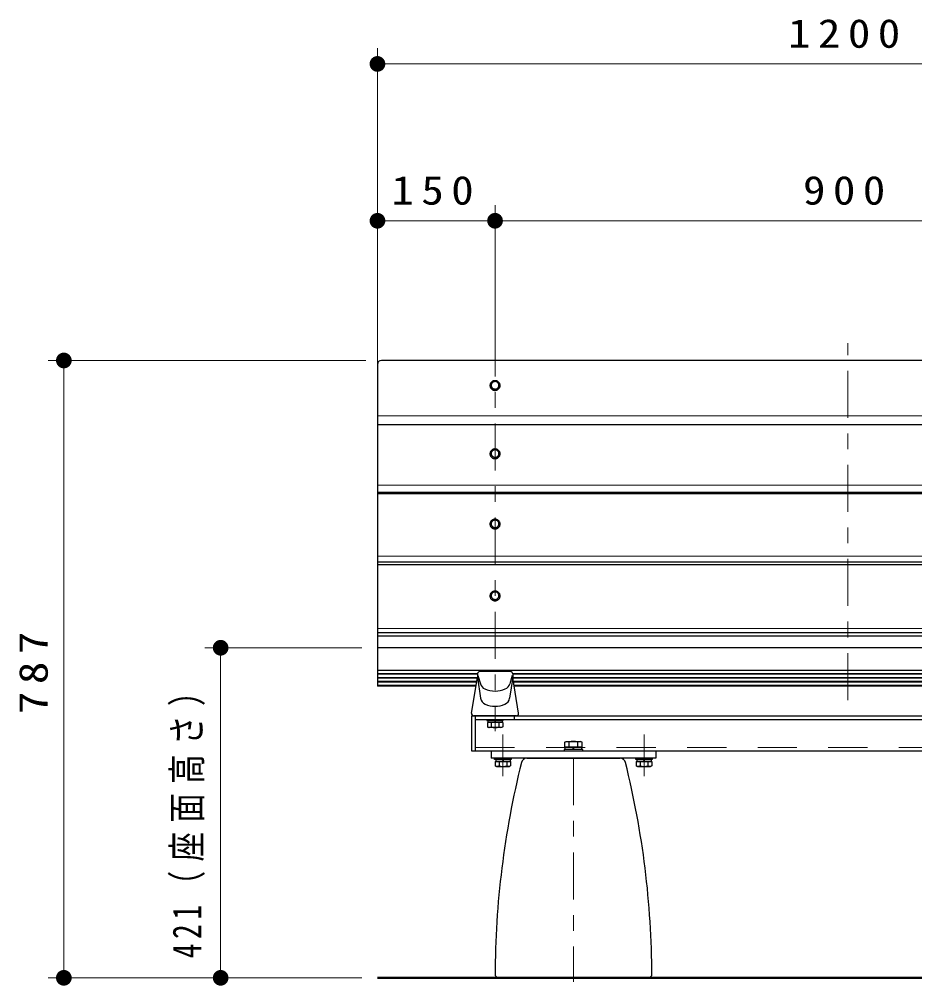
# Model space of a CAD drawing. Units: millimetres on the paper, scale 1:20. Extents: x -385 to 0, y 0 to 267.
# Drawn here: x -311.3 to -254.2, y 115.9 to 177.5 of the extents above; entities that cross this region are included whole.
import ezdxf

# ---------------------------------------------------------------- set-up
doc = ezdxf.new("R2010")
doc.units = ezdxf.units.MM
doc.linetypes.add('USER1', pattern=[4.5, 2.5, -2])
doc.linetypes.add('USER2', pattern=[6, 3, -1, 1, -1])
doc.layers.add('1_20', color=7, linetype='Continuous', lineweight=25)
doc.styles.add('ＭＳ ゴシック', font='')
doc.styles.get('ＭＳ ゴシック').set_extended_font_data('MS Gothic')

# ---------------------------------------------------------------- blocks, each defined once
blk = doc.blocks.new('filled_dot')
at = {"color": 0, "linetype": 'Continuous', "lineweight": -2, "const_width": 1.25}
blk.add_lwpolyline([(-0.625, 0, 1), (0.625, 0, 1)], format="xyb", close=True, dxfattribs=at)

msp = doc.modelspace()

# ---------------------------------------------------------------- linework, layer by layer
at = {"layer": '1_20', "lineweight": 13}
for p, q in [((-288.425, 155.032), (-288.425, 175.703)), ((-288.425, 174.703), (-228.425, 174.703)), ((-280.925, 157.153), (-280.925, 165.703)), ((-288.425, 164.703), (-280.925, 164.703)), ((-280.925, 164.703), (-235.925, 164.703)), ((-289.175, 155.797), (-309.425, 155.797)), ((-308.425, 116.44), (-308.425, 155.797)), ((-228.425, 152.272), (-288.425, 152.272)), ((-228.425, 147.856), (-288.425, 147.856)), ((-228.425, 143.325), (-288.425, 143.325)), ((-228.425, 138.706), (-288.425, 138.706)), ((-289.425, 137.482), (-299.425, 137.482)), ((-298.425, 116.44), (-298.425, 137.482)), ((-282.05, 135.792), (-288.425, 135.792)), ((-282.05, 135.543), (-288.425, 135.543)), ((-258.425, 135.792), (-279.8, 135.792)), ((-258.425, 135.543), (-279.8, 135.543)), ((-237.05, 135.792), (-258.425, 135.792)), ((-237.05, 135.543), (-258.425, 135.543)), ((-282.099, 135.295), (-288.425, 135.295)), ((-258.425, 135.295), (-279.751, 135.295)), ((-237.099, 135.295), (-258.425, 135.295)), ((-289.425, 116.44), (-309.425, 116.44)), ((-289.425, 116.44), (-299.425, 116.44))]:
    msp.add_line(p, q, dxfattribs=at)
at = {"layer": '1_20', "linetype": 'USER2', "lineweight": 13}
for p, q in [((-280.925, 157.783), (-280.925, 132.21)), ((-258.425, 134.146), (-258.425, 156.909)), ((-275.925, 130.44), (-275.925, 116.177))]:
    msp.add_line(p, q, dxfattribs=at)
at = {"layer": '1_20'}
for p, q in [((-288.425, 155.55), (-288.425, 135.028)), ((-228.675, 155.8), (-288.175, 155.8)), ((-228.425, 151.694), (-288.425, 151.694)), ((-228.425, 147.374), (-288.425, 147.374)), ((-228.425, 147.29), (-288.425, 147.29)), ((-228.425, 142.945), (-288.425, 142.945)), ((-228.425, 142.777), (-288.425, 142.777)), ((-228.425, 138.429), (-288.425, 138.429)), ((-228.425, 138.222), (-288.425, 138.222)), ((-228.425, 137.487), (-288.425, 137.487)), ((-228.425, 136.04), (-288.425, 136.04)), ((-282.05, 135.818), (-288.425, 135.818)), ((-282.05, 135.569), (-288.425, 135.569)), ((-258.425, 135.818), (-279.8, 135.818)), ((-258.425, 135.569), (-279.8, 135.569)), ((-237.05, 135.818), (-258.425, 135.818)), ((-237.05, 135.569), (-258.425, 135.569)), ((-282.095, 135.321), (-288.425, 135.321)), ((-282.135, 135.072), (-288.425, 135.072)), ((-282.143, 135.028), (-288.425, 135.028)), ((-258.425, 135.321), (-279.755, 135.321)), ((-258.425, 135.072), (-279.714, 135.072)), ((-258.425, 135.028), (-279.707, 135.028)), ((-237.095, 135.321), (-258.425, 135.321)), ((-237.135, 135.072), (-258.425, 135.072)), ((-237.143, 135.028), (-258.425, 135.028)), ((-281.45, 132.915), (-280.4, 132.915)), ((-281.45, 132.915), (-281.45, 132.84)), ((-281.45, 132.84), (-280.4, 132.84)), ((-281.385, 132.84), (-281.385, 132.715)), ((-280.465, 132.84), (-281.385, 132.84)), ((-280.465, 132.715), (-281.385, 132.715)), ((-280.958, 132.84), (-280.925, 132.715)), ((-280.925, 132.84), (-280.891, 132.715)), ((-280.465, 132.84), (-280.465, 132.715)), ((-280.4, 132.84), (-280.4, 132.915)), ((-276.473, 131.458), (-276.375, 131.515)), ((-276.473, 131.14), (-276.473, 131.458)), ((-276.375, 131.515), (-275.475, 131.515)), ((-276.199, 131.14), (-276.199, 131.458)), ((-275.651, 131.14), (-275.651, 131.458)), ((-275.376, 131.458), (-275.475, 131.515)), ((-275.376, 131.14), (-275.376, 131.458)), ((-276.525, 130.99), (-276.525, 130.89)), ((-275.325, 130.99), (-276.525, 130.99)), ((-275.325, 130.89), (-276.525, 130.89)), ((-276.462, 130.99), (-276.462, 131.14)), ((-275.387, 131.14), (-276.462, 131.14)), ((-275.387, 130.99), (-276.462, 130.99)), ((-275.965, 130.99), (-275.925, 131.14)), ((-275.925, 130.99), (-275.885, 131.14)), ((-275.387, 130.99), (-275.387, 131.14)), ((-275.325, 130.89), (-275.325, 130.99)), ((-279.9, 130.44), (-280.95, 130.44)), ((-280.95, 130.365), (-280.95, 130.44)), ((-279.9, 130.365), (-280.95, 130.365)), ((-280.885, 130.365), (-280.885, 130.24)), ((-280.885, 130.365), (-279.965, 130.365)), ((-280.885, 130.24), (-279.965, 130.24)), ((-280.425, 130.365), (-280.458, 130.24)), ((-280.391, 130.365), (-280.425, 130.24)), ((-279.965, 130.365), (-279.965, 130.24)), ((-279.9, 130.44), (-279.9, 130.365)), ((-278.902, 130.44), (-272.948, 130.44)), ((-275.475, 130.44), (-276.375, 130.44)), ((-270.9, 130.44), (-271.95, 130.44)), ((-271.95, 130.365), (-271.95, 130.44)), ((-270.9, 130.365), (-271.95, 130.365)), ((-271.885, 130.365), (-271.885, 130.24)), ((-271.885, 130.365), (-270.965, 130.365)), ((-271.885, 130.24), (-270.965, 130.24)), ((-271.425, 130.365), (-271.458, 130.24)), ((-271.391, 130.365), (-271.425, 130.24)), ((-270.965, 130.365), (-270.965, 130.24)), ((-270.9, 130.44), (-270.9, 130.365)), ((-280.775, 116.44), (-280.925, 116.59)), ((-280.775, 116.44), (-271.075, 116.44)), ((-271.075, 116.44), (-270.925, 116.59))]:
    msp.add_line(p, q, dxfattribs=at)
at = {"layer": '1_20', "color": 190}
for p, q in [((-282.423, 133.314), (-282.05, 135.596)), ((-282.05, 135.81), (-282.05, 135.596)), ((-282.05, 135.596), (-281.856, 134.271)), ((-282.022, 135.71), (-281.86, 135.173)), ((-279.8, 135.596), (-279.994, 134.271)), ((-279.827, 135.71), (-279.99, 135.173)), ((-279.8, 135.81), (-279.8, 135.596)), ((-279.427, 133.314), (-279.8, 135.596)), ((-279.575, 133.14), (-282.275, 133.14))]:
    msp.add_line(p, q, dxfattribs=at)
at = {"layer": '1_20', "color": 4}
for p, q in [((-282.4, 130.89), (-282.4, 133.14)), ((-282.4, 133.14), (-234.45, 133.14)), ((-282.175, 130.89), (-282.175, 133.14)), ((-279.675, 132.915), (-279.675, 133.14)), ((-282.175, 132.915), (-234.675, 132.915)), ((-234.45, 130.89), (-282.4, 130.89)), ((-281.175, 130.89), (-281.175, 130.44)), ((-270.675, 130.89), (-270.675, 130.44)), ((-270.675, 130.44), (-281.175, 130.44))]:
    msp.add_line(p, q, dxfattribs=at)
at = {"layer": '1_20', "color": 4, "linetype": 'USER2', "lineweight": 13}
for p, q in [((-280.925, 133.515), (-280.925, 132.174)), ((-280.425, 131.96), (-280.425, 129.297)), ((-271.425, 131.96), (-271.425, 129.297)), ((-280.425, 131.49), (-280.425, 130.149)), ((-271.425, 131.49), (-271.425, 130.149))]:
    msp.add_line(p, q, dxfattribs=at)
at = {"layer": '1_20', "color": 131}
for p, q in [((-281.416, 132.715), (-281.416, 132.44)), ((-280.434, 132.715), (-281.416, 132.715)), ((-281.17, 132.715), (-281.17, 132.44)), ((-280.679, 132.715), (-280.679, 132.44)), ((-280.434, 132.715), (-280.434, 132.44)), ((-281.416, 132.44), (-281.337, 132.395)), ((-280.512, 132.395), (-281.337, 132.395)), ((-280.434, 132.44), (-280.512, 132.395)), ((-280.916, 130.24), (-280.916, 129.965)), ((-280.916, 130.24), (-279.934, 130.24)), ((-280.67, 130.24), (-280.67, 129.965)), ((-280.179, 130.24), (-280.179, 129.965)), ((-279.934, 130.24), (-279.934, 129.965)), ((-271.916, 130.24), (-271.916, 129.965)), ((-271.916, 130.24), (-270.934, 130.24)), ((-271.67, 130.24), (-271.67, 129.965)), ((-271.179, 130.24), (-271.179, 129.965)), ((-270.934, 130.24), (-270.934, 129.965)), ((-280.916, 129.965), (-280.837, 129.92)), ((-280.837, 129.92), (-280.012, 129.92)), ((-279.934, 129.965), (-280.012, 129.92)), ((-271.916, 129.965), (-271.837, 129.92)), ((-271.837, 129.92), (-271.012, 129.92)), ((-270.934, 129.965), (-271.012, 129.92))]:
    msp.add_line(p, q, dxfattribs=at)
at = {"layer": '1_20', "color": 4, "linetype": 'USER1', "lineweight": 13}
msp.add_line((-234.675, 131.115), (-282.175, 131.115), dxfattribs=at)
at = {"layer": '1_20', "lineweight": 50}
msp.add_line((-288.425, 116.44), (-228.425, 116.44), dxfattribs=at)
at = {"layer": '1_20', "color": 4}
for points in [[(-281.25, 154.2), (-281.249, 154.173), (-281.245, 154.146), (-281.239, 154.12), (-281.23, 154.094), (-281.219, 154.069), (-281.206, 154.045), (-281.191, 154.023), (-281.174, 154.001), (-281.155, 153.981), (-281.134, 153.963), (-281.111, 153.947), (-281.087, 153.932), (-281.062, 153.92), (-281.036, 153.909), (-281.009, 153.901), (-280.981, 153.895), (-280.953, 153.892), (-280.925, 153.891), (-280.896, 153.892), (-280.868, 153.895), (-280.841, 153.901), (-280.814, 153.909), (-280.787, 153.92), (-280.762, 153.932), (-280.738, 153.947), (-280.716, 153.963), (-280.695, 153.981), (-280.676, 154.001), (-280.659, 154.023), (-280.643, 154.045), (-280.63, 154.069), (-280.619, 154.094), (-280.611, 154.12), (-280.605, 154.146), (-280.601, 154.173), (-280.6, 154.2), (-280.601, 154.227), (-280.605, 154.254), (-280.611, 154.28), (-280.619, 154.306), (-280.63, 154.33), (-280.643, 154.354), (-280.659, 154.377), (-280.676, 154.399), (-280.695, 154.418), (-280.716, 154.437), (-280.738, 154.453), (-280.762, 154.468), (-280.787, 154.48), (-280.814, 154.49), (-280.841, 154.498), (-280.868, 154.504), (-280.896, 154.508), (-280.925, 154.509), (-280.953, 154.508), (-280.981, 154.504), (-281.009, 154.498), (-281.036, 154.49), (-281.062, 154.48), (-281.087, 154.468), (-281.111, 154.453), (-281.134, 154.437), (-281.155, 154.418), (-281.174, 154.399), (-281.191, 154.377), (-281.206, 154.354), (-281.219, 154.33), (-281.23, 154.306), (-281.239, 154.28), (-281.245, 154.254), (-281.249, 154.227)], [(-281.175, 154.215), (-281.174, 154.195), (-281.171, 154.174), (-281.166, 154.154), (-281.16, 154.134), (-281.151, 154.115), (-281.141, 154.096), (-281.13, 154.079), (-281.116, 154.062), (-281.102, 154.047), (-281.085, 154.033), (-281.068, 154.021), (-281.05, 154.009), (-281.03, 154), (-281.01, 153.992), (-280.989, 153.986), (-280.968, 153.981), (-280.947, 153.978), (-280.925, 153.978), (-280.903, 153.978), (-280.881, 153.981), (-280.86, 153.986), (-280.839, 153.992), (-280.819, 154), (-280.8, 154.009), (-280.781, 154.021), (-280.764, 154.033), (-280.748, 154.047), (-280.733, 154.062), (-280.72, 154.079), (-280.708, 154.096), (-280.698, 154.115), (-280.69, 154.134), (-280.683, 154.154), (-280.679, 154.174), (-280.676, 154.195), (-280.675, 154.215), (-280.676, 154.236), (-280.679, 154.257), (-280.683, 154.277), (-280.69, 154.297), (-280.698, 154.316), (-280.708, 154.334), (-280.72, 154.352), (-280.733, 154.368), (-280.748, 154.383), (-280.764, 154.397), (-280.781, 154.41), (-280.8, 154.421), (-280.819, 154.431), (-280.839, 154.439), (-280.86, 154.445), (-280.881, 154.449), (-280.903, 154.452), (-280.925, 154.453), (-280.947, 154.452), (-280.968, 154.449), (-280.989, 154.445), (-281.01, 154.439), (-281.03, 154.431), (-281.05, 154.421), (-281.068, 154.41), (-281.085, 154.397), (-281.102, 154.383), (-281.116, 154.368), (-281.13, 154.352), (-281.141, 154.334), (-281.151, 154.316), (-281.16, 154.297), (-281.166, 154.277), (-281.171, 154.257), (-281.174, 154.236)], [(-281.25, 149.847), (-281.249, 149.82), (-281.245, 149.793), (-281.239, 149.767), (-281.23, 149.741), (-281.219, 149.716), (-281.206, 149.692), (-281.191, 149.669), (-281.174, 149.648), (-281.155, 149.628), (-281.134, 149.61), (-281.111, 149.593), (-281.087, 149.579), (-281.062, 149.567), (-281.036, 149.556), (-281.009, 149.548), (-280.981, 149.542), (-280.953, 149.539), (-280.925, 149.538), (-280.896, 149.539), (-280.868, 149.542), (-280.841, 149.548), (-280.814, 149.556), (-280.787, 149.567), (-280.762, 149.579), (-280.738, 149.593), (-280.716, 149.61), (-280.695, 149.628), (-280.676, 149.648), (-280.659, 149.669), (-280.643, 149.692), (-280.63, 149.716), (-280.619, 149.741), (-280.611, 149.767), (-280.605, 149.793), (-280.601, 149.82), (-280.6, 149.847), (-280.601, 149.874), (-280.605, 149.9), (-280.611, 149.927), (-280.619, 149.952), (-280.63, 149.977), (-280.643, 150.001), (-280.659, 150.024), (-280.676, 150.045), (-280.695, 150.065), (-280.716, 150.083), (-280.738, 150.1), (-280.762, 150.114), (-280.787, 150.127), (-280.814, 150.137), (-280.841, 150.145), (-280.868, 150.151), (-280.896, 150.155), (-280.925, 150.156), (-280.953, 150.155), (-280.981, 150.151), (-281.009, 150.145), (-281.036, 150.137), (-281.062, 150.127), (-281.087, 150.114), (-281.111, 150.1), (-281.134, 150.083), (-281.155, 150.065), (-281.174, 150.045), (-281.191, 150.024), (-281.206, 150.001), (-281.219, 149.977), (-281.23, 149.952), (-281.239, 149.927), (-281.245, 149.9), (-281.249, 149.874)], [(-281.175, 149.862), (-281.174, 149.841), (-281.171, 149.821), (-281.166, 149.801), (-281.16, 149.781), (-281.151, 149.762), (-281.141, 149.743), (-281.13, 149.726), (-281.116, 149.709), (-281.102, 149.694), (-281.085, 149.68), (-281.068, 149.667), (-281.05, 149.656), (-281.03, 149.647), (-281.01, 149.639), (-280.989, 149.632), (-280.968, 149.628), (-280.947, 149.625), (-280.925, 149.624), (-280.903, 149.625), (-280.881, 149.628), (-280.86, 149.632), (-280.839, 149.639), (-280.819, 149.647), (-280.8, 149.656), (-280.781, 149.667), (-280.764, 149.68), (-280.748, 149.694), (-280.733, 149.709), (-280.72, 149.726), (-280.708, 149.743), (-280.698, 149.762), (-280.69, 149.781), (-280.683, 149.801), (-280.679, 149.821), (-280.676, 149.841), (-280.675, 149.862), (-280.676, 149.883), (-280.679, 149.903), (-280.683, 149.924), (-280.69, 149.943), (-280.698, 149.963), (-280.708, 149.981), (-280.72, 149.999), (-280.733, 150.015), (-280.748, 150.03), (-280.764, 150.044), (-280.781, 150.057), (-280.8, 150.068), (-280.819, 150.078), (-280.839, 150.086), (-280.86, 150.092), (-280.881, 150.096), (-280.903, 150.099), (-280.925, 150.1), (-280.947, 150.099), (-280.968, 150.096), (-280.989, 150.092), (-281.01, 150.086), (-281.03, 150.078), (-281.05, 150.068), (-281.068, 150.057), (-281.085, 150.044), (-281.102, 150.03), (-281.116, 150.015), (-281.13, 149.999), (-281.141, 149.981), (-281.151, 149.963), (-281.16, 149.943), (-281.166, 149.924), (-281.171, 149.903), (-281.174, 149.883)], [(-281.25, 145.367), (-281.249, 145.34), (-281.245, 145.313), (-281.239, 145.287), (-281.23, 145.261), (-281.219, 145.236), (-281.206, 145.212), (-281.191, 145.189), (-281.174, 145.168), (-281.155, 145.148), (-281.134, 145.13), (-281.111, 145.114), (-281.087, 145.099), (-281.062, 145.087), (-281.036, 145.076), (-281.009, 145.068), (-280.981, 145.062), (-280.953, 145.059), (-280.925, 145.058), (-280.896, 145.059), (-280.868, 145.062), (-280.841, 145.068), (-280.814, 145.076), (-280.787, 145.087), (-280.762, 145.099), (-280.738, 145.114), (-280.716, 145.13), (-280.695, 145.148), (-280.676, 145.168), (-280.659, 145.189), (-280.643, 145.212), (-280.63, 145.236), (-280.619, 145.261), (-280.611, 145.287), (-280.605, 145.313), (-280.601, 145.34), (-280.6, 145.367), (-280.601, 145.394), (-280.605, 145.42), (-280.611, 145.447), (-280.619, 145.472), (-280.63, 145.497), (-280.643, 145.521), (-280.659, 145.544), (-280.676, 145.565), (-280.695, 145.585), (-280.716, 145.604), (-280.738, 145.62), (-280.762, 145.634), (-280.787, 145.647), (-280.814, 145.657), (-280.841, 145.665), (-280.868, 145.671), (-280.896, 145.675), (-280.925, 145.676), (-280.953, 145.675), (-280.981, 145.671), (-281.009, 145.665), (-281.036, 145.657), (-281.062, 145.647), (-281.087, 145.634), (-281.111, 145.62), (-281.134, 145.604), (-281.155, 145.585), (-281.174, 145.565), (-281.191, 145.544), (-281.206, 145.521), (-281.219, 145.497), (-281.23, 145.472), (-281.239, 145.447), (-281.245, 145.42), (-281.249, 145.394)], [(-281.175, 145.382), (-281.174, 145.361), (-281.171, 145.341), (-281.166, 145.321), (-281.16, 145.301), (-281.151, 145.282), (-281.141, 145.263), (-281.13, 145.246), (-281.116, 145.229), (-281.102, 145.214), (-281.085, 145.2), (-281.068, 145.187), (-281.05, 145.176), (-281.03, 145.167), (-281.01, 145.159), (-280.989, 145.153), (-280.968, 145.148), (-280.947, 145.145), (-280.925, 145.144), (-280.903, 145.145), (-280.881, 145.148), (-280.86, 145.153), (-280.839, 145.159), (-280.819, 145.167), (-280.8, 145.176), (-280.781, 145.187), (-280.764, 145.2), (-280.748, 145.214), (-280.733, 145.229), (-280.72, 145.246), (-280.708, 145.263), (-280.698, 145.282), (-280.69, 145.301), (-280.683, 145.321), (-280.679, 145.341), (-280.676, 145.361), (-280.675, 145.382), (-280.676, 145.403), (-280.679, 145.424), (-280.683, 145.444), (-280.69, 145.464), (-280.698, 145.483), (-280.708, 145.501), (-280.72, 145.519), (-280.733, 145.535), (-280.748, 145.55), (-280.764, 145.564), (-280.781, 145.577), (-280.8, 145.588), (-280.819, 145.598), (-280.839, 145.606), (-280.86, 145.612), (-280.881, 145.616), (-280.903, 145.619), (-280.925, 145.62), (-280.947, 145.619), (-280.968, 145.616), (-280.989, 145.612), (-281.01, 145.606), (-281.03, 145.598), (-281.05, 145.588), (-281.068, 145.577), (-281.085, 145.564), (-281.102, 145.55), (-281.116, 145.535), (-281.13, 145.519), (-281.141, 145.501), (-281.151, 145.483), (-281.16, 145.464), (-281.166, 145.444), (-281.171, 145.424), (-281.174, 145.403)], [(-281.25, 140.786), (-281.249, 140.76), (-281.245, 140.733), (-281.239, 140.706), (-281.23, 140.681), (-281.219, 140.656), (-281.206, 140.632), (-281.191, 140.609), (-281.174, 140.588), (-281.155, 140.568), (-281.134, 140.55), (-281.111, 140.533), (-281.087, 140.519), (-281.062, 140.506), (-281.036, 140.496), (-281.009, 140.488), (-280.981, 140.482), (-280.953, 140.479), (-280.925, 140.477), (-280.896, 140.479), (-280.868, 140.482), (-280.841, 140.488), (-280.814, 140.496), (-280.787, 140.506), (-280.762, 140.519), (-280.738, 140.533), (-280.716, 140.55), (-280.695, 140.568), (-280.676, 140.588), (-280.659, 140.609), (-280.643, 140.632), (-280.63, 140.656), (-280.619, 140.681), (-280.611, 140.706), (-280.605, 140.733), (-280.601, 140.76), (-280.6, 140.786), (-280.601, 140.813), (-280.605, 140.84), (-280.611, 140.866), (-280.619, 140.892), (-280.63, 140.917), (-280.643, 140.941), (-280.659, 140.964), (-280.676, 140.985), (-280.695, 141.005), (-280.716, 141.023), (-280.738, 141.04), (-280.762, 141.054), (-280.787, 141.067), (-280.814, 141.077), (-280.841, 141.085), (-280.868, 141.091), (-280.896, 141.094), (-280.925, 141.096), (-280.953, 141.094), (-280.981, 141.091), (-281.009, 141.085), (-281.036, 141.077), (-281.062, 141.067), (-281.087, 141.054), (-281.111, 141.04), (-281.134, 141.023), (-281.155, 141.005), (-281.174, 140.985), (-281.191, 140.964), (-281.206, 140.941), (-281.219, 140.917), (-281.23, 140.892), (-281.239, 140.866), (-281.245, 140.84), (-281.249, 140.813)], [(-281.175, 140.802), (-281.174, 140.781), (-281.171, 140.761), (-281.166, 140.74), (-281.16, 140.721), (-281.151, 140.701), (-281.141, 140.683), (-281.13, 140.666), (-281.116, 140.649), (-281.102, 140.634), (-281.085, 140.62), (-281.068, 140.607), (-281.05, 140.596), (-281.03, 140.586), (-281.01, 140.579), (-280.989, 140.572), (-280.968, 140.568), (-280.947, 140.565), (-280.925, 140.564), (-280.903, 140.565), (-280.881, 140.568), (-280.86, 140.572), (-280.839, 140.579), (-280.819, 140.586), (-280.8, 140.596), (-280.781, 140.607), (-280.764, 140.62), (-280.748, 140.634), (-280.733, 140.649), (-280.72, 140.666), (-280.708, 140.683), (-280.698, 140.701), (-280.69, 140.721), (-280.683, 140.74), (-280.679, 140.761), (-280.676, 140.781), (-280.675, 140.802), (-280.676, 140.823), (-280.679, 140.843), (-280.683, 140.863), (-280.69, 140.883), (-280.698, 140.902), (-280.708, 140.921), (-280.72, 140.938), (-280.733, 140.955), (-280.748, 140.97), (-280.764, 140.984), (-280.781, 140.997), (-280.8, 141.008), (-280.819, 141.017), (-280.839, 141.025), (-280.86, 141.032), (-280.881, 141.036), (-280.903, 141.039), (-280.925, 141.04), (-280.947, 141.039), (-280.968, 141.036), (-280.989, 141.032), (-281.01, 141.025), (-281.03, 141.017), (-281.05, 141.008), (-281.068, 140.997), (-281.085, 140.984), (-281.102, 140.97), (-281.116, 140.955), (-281.13, 140.938), (-281.141, 140.921), (-281.151, 140.902), (-281.16, 140.883), (-281.166, 140.863), (-281.171, 140.843), (-281.174, 140.823)]]:
    msp.add_lwpolyline(points, close=True, dxfattribs=at)
at = {"layer": '1_20'}
for centre, radius, start, end in [((-288.175, 155.55), 0.25, 90, 180), ((-276.336, 131.221), 0.274, 60.00001, 119.99999), ((-275.925, 130.825), 0.69, 66.57346, 113.42654), ((-275.513, 131.221), 0.274, 60.00001, 119.99999), ((-224.05, 116.44), 56.875, 166.02573, 179.84909), ((-278.902, 130.09), 0.35, 90, 166.02573), ((-272.948, 130.09), 0.35, 13.97427, 90), ((-327.8, 116.44), 56.875, 0.15091, 13.97427)]:
    msp.add_arc(centre, radius, start, end, dxfattribs=at)
at = {"layer": '1_20', "color": 190}
for centre, radius, start, end in [((-281.9, 135.81), 0.15, 91.62387, 180), ((-280.925, 101.418), 34.556, 88.37613, 91.62387), ((-279.95, 135.81), 0.15, 0, 88.37613), ((-281.381, 135.318), 0.5, 196.80373, 246.74202), ((-280.468, 135.318), 0.5, 293.25798, 343.19626), ((-280.925, 136.38), 1.656, 246.74202, 293.25798), ((-281.361, 134.344), 0.5, 188.33609, 247.83332), ((-280.925, 135.415), 1.656, 247.83332, 292.16668), ((-280.489, 134.344), 0.5, 292.16668, 351.66391), ((-282.275, 133.29), 0.15, 170.7133, 270), ((-279.575, 133.29), 0.15, 270, 9.2867)]:
    msp.add_arc(centre, radius, start, end, dxfattribs=at)
at = {"layer": '1_20', "color": 131}
for centre, radius, start, end in [((-281.293, 132.653), 0.245, 240.00001, 299.99999), ((-280.925, 133.084), 0.689, 249.136, 290.864), ((-280.557, 132.653), 0.245, 240.00001, 299.99999), ((-280.793, 130.178), 0.245, 240.00001, 299.99999), ((-280.425, 130.609), 0.689, 249.136, 290.864), ((-280.057, 130.178), 0.245, 240.00001, 299.99999), ((-271.793, 130.178), 0.245, 240.00001, 299.99999), ((-271.425, 130.609), 0.689, 249.136, 290.864), ((-271.057, 130.178), 0.245, 240.00001, 299.99999)]:
    msp.add_arc(centre, radius, start, end, dxfattribs=at)

# ---------------------------------------------------------------- block references
at = {"layer": '1_20', "lineweight": 13, "xscale": 0.4, "yscale": 0.4}
for p in [(-288.425, 174.703), (-288.425, 164.703), (-280.925, 164.703)]:
    msp.add_blockref('filled_dot', p, dxfattribs=at)
for p, rotation in [((-280.925, 164.703), 180), ((-308.425, 155.797), 270), ((-298.425, 137.482), 270), ((-308.425, 116.44), 90), ((-298.425, 116.44), 90)]:
    msp.add_blockref('filled_dot', p, dxfattribs=dict(at, rotation=rotation))

# ---------------------------------------------------------------- texts
at = {"layer": '1_20', "char_height": 1.833, "attachment_point": 8, "style": 'ＭＳ ゴシック'}
for s, insert in [('\\T1.33;\\W1.15;1200', (-258.425, 175.703)), ('\\T1.33;\\W1.15;150', (-284.675, 165.703)), ('\\T1.33;\\W1.15;900', (-258.425, 165.703))]:
    msp.add_mtext(s, dxfattribs=dict(at, insert=insert))
at = {"layer": '1_20', "char_height": 1.833, "attachment_point": 8, "rotation": 90, "style": 'ＭＳ ゴシック'}
for s, insert in [('\\T1.33;\\W1.15;787', (-309.425, 136.118)), ('\\T1.32;\\W0.75;421（座面高さ）', (-299.425, 126.961))]:
    msp.add_mtext(s, dxfattribs=dict(at, insert=insert))

doc.saveas('drawing.dxf')
